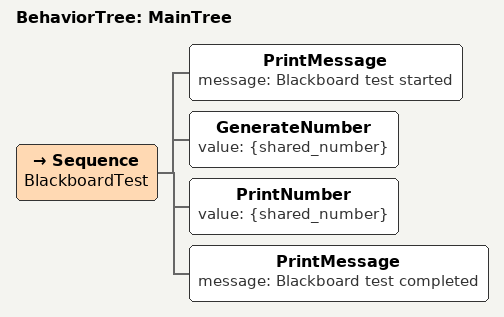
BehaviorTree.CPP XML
<?xml version="1.0"?>

<root BTCPP_format="4" main_tree_to_execute="MainTree">
  <BehaviorTree ID="MainTree">
    <Sequence name="BlackboardTest">
      <PrintMessage message="Blackboard test started"/>

      <GenerateNumber value="{shared_number}"/>

      <PrintNumber value="{shared_number}"/>

      <PrintMessage message="Blackboard test completed"/>
    </Sequence>
  </BehaviorTree>
</root>
